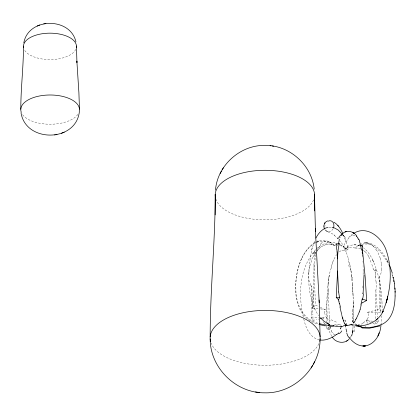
<?xml version="1.0" encoding="UTF-8"?>
<svg xmlns="http://www.w3.org/2000/svg" width="416" height="416" viewBox="0 0 416 416"><rect width="100%" height="100%" fill="white"/><g stroke="black" fill="none" stroke-linecap="round" stroke-linejoin="round"><path stroke-width="0.31" stroke-dasharray="2.08 1.56" d="M314.002 267.795L314.002 267.192M353.319 303.956L353.309 302.552M375.378 321.89L375.367 324.402A35.402 17.425 0.9 0 0 378.321 321.786M379.543 308.75L379.538 307.58M353.038 319.795L352.955 322.811L353.262 300.087M362.934 288.028L362.96 284.513M363.147 270.993L363.121 267.244M375.861 293.764L375.856 294.538M314.002 268.195L313.3 290.529L313.534 307.013L312.603 308.152L313.446 308.173A19.937 9.812 0.9 0 1 314.335 308.214L318.776 308.641M353.319 304.075L353.314 304.543M381.68 267.628L381.644 269.074M363.147 271.424L363.142 272.074M375.856 294.731L375.393 319.348M382.101 311.366C382.33 293.675 379.928 275.538 372.398 259.381L373.682 262.153C371.342 256.776 368.321 251.368 363.506 247.827M311.345 312.9L311.818 286.156L312.894 314.922M363.137 272.506L363.106 275.278M311.345 313.212L311.194 317.309A35.344 17.399 0.9 0 0 312.967 320.367L316.742 319.504M381.202 272.568L379.72 276.5L379.538 307.284M313.045 300.123L313.295 290.675M352.981 322.098L353.007 320.814M313.024 301.085L312.92 303.914A31.507 9.344 -80.1 0 1 312.842 304.798L312.811 305.786M353.033 327.527L353.038 327.475A39.952 33.862 -22.5 0 0 353.038 326.102L353.028 325.556M376.074 281.83L375.492 277.945L376.064 269.708A16.505 8.122 0.9 0 1 373.516 269.703L371.701 263.91M329.077 323.014L329.243 317.179M330.621 326.576L330.616 326.669A5.387 2.309 -83.9 0 0 330.673 328.099L331.261 330.73M352.383 284.414L352.56 278.07M367.156 323.461L367.11 322.442A4.784 3.156 45.3 0 0 366.886 321.636A4.716 3.063 46.1 0 0 366.766 321.339M315.593 252.6A15.688 7.722 0.9 0 1 314.491 251.826L314.116 273.556L315.515 305.141L318.76 306.67M328.099 284.222L328.073 288.818A6.672 2.434 -71.9 0 0 328.198 289.562A3.198 1.17 -71.6 0 0 328.344 289.895M311.194 317.351L318.713 317.699M381.924 315.676L381.098 323.981M308.823 272.662L309.878 265.912M312.671 307.481L312.603 308.152M324.579 311.594L324.626 313.253A7.301 5.824 56.7 0 0 324.901 314.397M328.333 281.57L328.479 280.29M353.158 308.511L352.882 309.473M328.489 280.228L328.754 278.273M352.685 332.067L352.997 330.174L354.219 331.427L352.576 331.583L352.706 330.892M328.806 277.935L328.884 277.404M352.898 330.876L352.373 333.341M328.91 277.264L330.611 268.944M329.295 275.012C326.659 290.784 326.201 306.92 327.766 322.832M315.728 249.683C299.094 267.92 298.012 295.266 303.581 318.167M312.239 247.608C307.33 269.797 305.932 295.818 318.557 315.744M352.986 330.216L352.591 331.536M309.894 265.855L312.062 259.241M352.196 333.616L352.919 330.762M375.856 290.935L376.319 286.915L376.08 281.892M311.516 250.26L314.772 240.391M359.762 245.736C354.936 243.906 346.143 244.738 344.084 250.38A17.155 4.228 87.6 0 1 344.88 250.354M331.224 266.646L331.9 264.373M351.551 275.153C351.634 277.633 351.723 279.952 352.227 282.448M352.305 333.57L350.298 337.636M344.006 245.44L345.571 240.833M343.803 246.121L343.6 246.787A7.098 3.713 68.3 0 1 346.112 248.414C349.066 246.813 352.643 247.01 355.592 248.269M317.226 251.28L320.362 244.52A23.301 15.907 57.1 0 1 320.57 244.228L320.928 243.75M332.566 262.402L332.8 261.747M351.65 335.374L351.816 334.979M330.548 326.565L329.566 329.654L326.477 328.728L326.378 326.035M315.224 242.232C305.214 248.633 299.816 260.057 297.346 271.383A94.588 81.011 14.3 0 0 295.901 289.13C295.656 303.846 303.233 320.086 318.739 323.435M301.574 258.721C292.49 279.916 290.618 317.096 318.526 324.319M313.097 256.968L315.676 252.554M301.751 258.362C304.85 252.273 309.031 246.314 315.13 242.939M367.338 319.041L368.389 317.065A5.304 4.649 -47.2 0 0 367.479 312.25L379.72 312.52A19.932 9.812 0.9 0 1 380.588 312.608L381.051 312.666A35.344 17.399 0.9 0 0 379.538 309.327L376.007 310.196M379.746 276.37L380.806 306.826M317.21 250.567L317.642 250.073M313.102 253.713L313.019 253.209L314.491 251.826M348.582 237.422L352.648 233.99M319.082 248.628L319.509 248.248A13.556 9.963 -37.9 0 1 321.298 246.828M316.498 248.945C321.454 243.963 328.926 241.088 335.889 242.986M318.074 247.551L318.536 247.14M376.064 269.708L374.988 270.582L375.071 271.492M357.458 246.256L357.994 245.825M346.741 250.099L347.984 249.278L348.286 247.811L343.2 234.385M348.15 247.447L344.557 248.908L348.176 247.447M321.318 246.87L321.646 246.657M345.088 248.466L346.112 248.42M359.356 244.863L359.835 244.566M328.39 327.652L330.325 326.534M328.073 327.834L326.498 328.713M347.417 249.824L347.1 249.99M357.765 246.007L359.819 245.086M316.134 241.691C320.85 239.122 326.68 240.022 331.048 242.887A16.364 11.409 57.7 0 1 332.233 243.75L332.431 243.864M316.758 242.2C321.958 239.949 327.683 241.92 332.192 244.738M334.339 245.487L335.353 245.185M367.474 312.291L375.783 310.242M361.405 244.54C373.074 241.244 382.018 252.554 386.958 261.57A68.042 58.271 14.3 0 1 387.577 262.72L388.352 264.259A69.794 59.774 14.3 0 1 388.814 265.236M325.588 244.863L326.414 244.655M322.119 318.23L324.215 317.632L321.422 317.689M318.796 319.046L318.308 319.16M334.282 324.99L337.906 324.319M358.509 324.236L358.155 324.298M352.57 277.976L351.51 278.07M346.736 250.099C342.68 249.59 343.257 243.032 340.028 240.978M313.045 253.209L313.414 253.188M328.983 227.214L332.067 227.323M336.918 244.988L338.083 245.019M355.914 244.806L353.876 244.795M329.306 244.358L330.273 244.41M375.976 321.636L377.296 321.729A19.937 9.812 0.9 0 0 378.175 321.771M372.856 321.303L366.278 320.284M320.362 308.854L325.354 309.66M319.415 339.898C309.712 337.896 305.62 327.376 303.711 318.75M331.651 244.613L331.921 244.676M340.096 245.372L343.6 246.787M368.321 243.272L367.988 243.183A12.48 10.483 -53.2 0 0 365.82 242.871M360.578 248.773L360.417 248.716A12.823 8.575 54.6 0 0 358.883 248.316L358.608 248.284A16.016 10.691 54.3 0 0 357.427 248.206M333.148 245.019L334.308 245.456L334.095 245.263M372.866 323.268L375.258 324.345M320.346 307.346L325.348 309.764A4.784 3.702 60.5 0 0 324.86 310.502A4.55 3.536 59.5 0 0 324.766 310.783A4.659 3.64 58.5 0 0 324.574 311.594M370.755 322.369L366.522 320.429M373.584 269.74L374.988 270.582M340.376 244.66L344.854 247.338M370.594 244.223L370.162 243.994A14.628 12.189 -50 0 0 368.326 243.256M352.544 277.961L351.806 277.363M337.589 244.93L338.005 245.253M338.432 239.023L332.992 234.14L326.825 231.353L325.052 229.939M333.965 234.811L334.708 235.388M372.512 245.534L372.07 245.185A18.049 14.95 -46.2 0 0 370.609 244.197M324.47 323.445L323.601 322.4M365.191 251.794L365.919 252.574A13.686 9.49 56 0 1 367.515 254.665L367.749 255.044M338.374 238.961L337.522 237.999L338.52 239.122M326.867 318.094L326.742 317.928A11.424 8.954 56.8 0 1 325.972 316.711L324.906 314.397M341.968 233.792L343.429 235.83L342.805 234.952M342.93 235.134L343.476 235.893M310.835 285.298L309.348 281.653M376.792 250.588L373.724 246.641A23.176 19.11 -41.4 0 0 372.549 245.492M331.765 336.362L329.737 332.285L328.292 326.737M386.989 260.021C382.231 251.467 374.244 241.041 363.225 243.178A12.886 11.024 -56.7 0 0 361.332 243.771M323.424 322.088L323.393 322.031A5.158 3.952 -23.1 0 1 323.258 321.849M387.587 261.123L388.554 263.047M368.862 256.984L371.613 263.661M313.862 307.486L315.24 310.492M388.82 263.63L389.615 265.382M344.583 238.072L344.734 238.451M380.229 258.128L377.884 252.486A45.854 37.086 -21.5 0 0 376.86 250.552M380.245 258.18L381.477 264.124M348.26 258.419L348.384 258.851M349.274 262.142L349.695 263.926M349.731 264.077L349.934 264.997M349.965 265.153L350.875 270.135M378.316 321.693L378.04 319.982M350.496 267.852L350.984 270.852M350.901 270.291L351.494 274.654M351.005 270.977L351.78 277.311M375.107 271.95L375.144 272.381M308.807 278.054L308.724 276.489A42.552 36.192 -37.4 0 1 308.89 272.657M353.751 320.252L352.841 309.426L352.815 321.854M375.159 272.61L375.196 273.073M352.42 284.939L352.518 286.255M352.326 283.629L352.612 287.659M375.851 290.701L377.78 317.184M352.539 286.608L352.721 289.312M354.032 324.007L354.125 325.447M352.638 288.002L352.799 290.498M375.31 274.752L375.341 275.252M352.747 289.708L353.272 300.544M352.82 290.893L352.924 292.62M375.383 275.917L375.362 275.584M381.966 301.434L382.002 302.032M375.404 276.255L375.43 276.76M352.94 292.932L353.012 294.18M375.466 277.43L375.45 277.092M381.035 312.302L381.051 312.619M353.064 295.209L353.023 294.44M354.151 325.983L354.219 331.427M353.075 295.464L353.111 296.234M362.934 261.513L362.96 262.075M353.194 298.173L353.179 297.726M326.316 324.464L326.3 323.866M363.085 265.689L363.106 266.5M313.955 263.734L313.981 264.992M353.272 300.633L353.309 302.458M312.967 320.367L312.92 316.529M313.986 265.325L314.002 266.791M352.934 324.199L352.95 325.884M329.243 317.169L328.349 289.884L326.763 304.632L326.274 321.958M333.102 228.81A5.658 4.43 -72.8 0 1 325.296 229.445M324.818 227.256A5.658 4.43 -72.8 0 1 325.827 223.434M313.529 306.982A35.402 17.425 0.9 0 1 315.51 305.11M342.737 235.03A12.449 3.354 86.2 0 1 343.434 235.674M343.47 235.414A13.53 3.484 84.1 0 1 344.651 237.432M344.718 236.662A16.942 3.578 80.5 0 1 345.706 239.075M345.894 242.122A14.435 3.765 -57.2 0 1 347.495 240.079M347.74 239.325A13.328 5.2 -61.3 0 1 350.236 236.891M350.511 236.215A13.504 6.224 -66.3 0 1 352.976 235.175M353.08 235.149A17.711 8.533 -70 0 1 355.716 235.659M357.963 245.773A15.579 13.406 -57.1 0 1 359.33 244.811M364.021 242.986A11.679 9.89 -55.2 0 1 365.711 242.866M381.534 264.108A43.03 34.029 -30.2 0 1 381.763 267.613M381.373 269.152A31.07 24.747 -28.6 0 1 380.89 272.568M367.416 319.093A10.514 9.386 -34.9 0 1 364.692 321.766M364.707 321.786A11.918 10.384 -35.6 0 1 362.97 322.847M363.168 323.331A13.525 11.409 -35 0 1 358.498 324.782M357.848 326.066A14.747 10.806 -28.6 0 1 355.758 326.128M353.371 325.837A14.747 10.806 -28.6 0 1 353.205 325.801M380.411 310.96A31.013 3.546 85.2 0 1 380.208 304.725M314.766 251.066A55.442 22.422 -75.9 0 1 316.092 261.378M320.954 243.776A17.55 12.002 56.6 0 1 322.005 242.653L322.228 242.455A13.161 9.022 55.3 0 1 323.773 241.556L324.49 241.332A10.598 7.275 55.5 0 1 329.066 241.92M329.228 241.883A12.969 9.09 58 0 1 330.772 242.694M332.488 243.703A21.642 15.028 57.6 0 1 334.173 245.112M336.362 322.083A13.244 6.063 36.3 0 1 330.73 319.478M330.314 321.027A12.953 9.173 54.3 0 1 327.148 317.866M312.562 306.01A23.743 6.084 -80.9 0 1 312.421 307.653M313.565 253.178A16.416 8.081 0.9 0 1 315.64 253.141M332.306 244.566A20.628 13.962 -35.2 0 1 334.173 245.242M311.813 286.166A3.38 2.922 -18.2 0 1 310.861 285.282M309.244 281.684A31.569 27.362 -29.4 0 1 308.672 278.101M311.86 259.184A42.973 38.121 -24.6 0 1 312.884 256.89M317.59 249.995A16.583 12.672 -37.4 0 1 319.015 248.56M321.625 246.615A11.83 8.455 -37.7 0 1 323.788 245.461M323.898 245.393A11.398 8.003 -37.3 0 1 325.588 244.8M326.425 244.587A13.073 8.991 -36.5 0 1 329.326 244.312M330.309 244.338A16.572 11.305 -36 0 1 331.687 244.556M338.104 324.782A14.342 13.832 -76.6 0 1 334.922 325.832M325.894 324.594A11.409 8.892 -26.4 0 1 324.423 323.487M323.019 319.29A5.158 3.952 -23.1 0 1 324.017 317.528M355.566 248.201A21.05 14.248 56.5 0 1 357.209 248.082M360.584 248.898A10.806 7.228 54.5 0 1 360.802 248.981M363.433 250.458A10.806 7.228 54.5 0 1 365.118 251.904M367.853 254.982A18.231 12.62 56 0 1 368.971 256.942M366.257 320.46A4.992 3.13 47.1 0 1 366.725 321.339M365.856 326.076A10.941 7.379 44.4 0 1 365.352 326.487M353.876 324.449A7.337 6.36 33.6 0 1 353.579 324.522M352.945 330.044A9.532 2.236 88.7 0 1 352.862 330.684M355.498 247.889A19.115 16.754 -58.1 0 1 357.36 246.116M344.989 250.572A13.536 3.063 81.5 0 1 346.122 251.878M346.164 252.517A12.314 2.366 77.7 0 1 347.344 255.273M347.422 255.741A13.567 2.418 76.9 0 1 348.171 258.019M348.338 258.996A15.699 2.86 77 0 1 348.592 259.886M348.176 260.52A20.036 3.926 77.2 0 1 349.097 264.233M348.785 265.158A30.95 9.428 77.6 0 1 349.289 267.696M353.574 305.141A34.055 7.244 81.3 0 1 353.532 306.81M353.174 305.963A19.146 3.827 81.9 0 1 353.075 308.261M352.7 332.119A14.778 3.682 88.1 0 1 352.388 333.367M352.404 334.22A18.704 4.441 89 0 1 351.884 335.504M351.645 335.348A20.472 4.316 -88.4 0 1 350.496 337.184M328.182 284.138A37.84 13.572 -72.2 0 1 328.422 281.492M330.985 268.856A35.688 13.946 -71.9 0 1 331.568 266.661M332.051 264.41A26.229 11.466 -71.6 0 1 332.701 262.465M332.925 261.742A21.029 9.589 -71.6 0 1 333.965 259.189M334.152 259.09A16.531 7.816 -71.8 0 1 336.596 254.613M339.279 251.883A13.494 7.431 -76.5 0 1 341.973 250.474M342.025 250.463A15.158 8.835 -84.6 0 1 344.079 250.292M341.245 325.484A7.68 6.51 -14.1 0 1 341 325.39M340.974 325.073A7.899 5.382 24.3 0 1 338.92 324.444M334.922 334.641A16.286 6.651 -86.1 0 1 334.292 334.474A16.323 6.666 -86.1 0 1 333.913 334.292A16.084 6.568 -86.1 0 1 332.639 333.169M332.462 332.92A14.461 5.954 -85.5 0 1 331.729 331.708M331.724 331.718A12.132 5.065 -84.8 0 1 331.287 330.678M352.96 327.569A29.78 25.251 -22.3 0 1 352.622 330.886M329.274 329.633A28.163 21.793 44.5 0 1 328.895 326.565M338.832 324.688A7.644 5.855 26.5 0 1 338.047 324.314M318.843 343.689A55.006 27.42 -0.1 0 1 264.462 365.258A55.006 27.42 -0.1 0 1 211.151 343.174M313.576 199.898A49.676 24.762 -0.1 0 1 263.832 219.809A49.676 24.762 -0.1 0 1 215.826 198.999M77.844 114.405A29.338 14.622 0 0 1 49.811 124.238A29.338 14.622 0 0 1 22.214 114.135M75.754 49.39A26.494 13.208 0 0 1 50.612 59.571A26.494 13.208 0 0 1 24.508 50.04M317.346 241.982L315.754 242.476L318.542 241.634L317.346 241.982M365.716 242.897L367.905 242.965L365.716 242.897M327.564 231.66L326.825 231.353L327.564 231.66M387.8 261.529L386.781 259.631L387.8 261.529"/><path stroke-width="0.62" d="M215.166 214.906L215.249 194.204C215.233 241.821 210.148 289.281 210.168 336.903M20.8 109.273C20.79 88.166 23.494 67.163 23.483 46.062M364.01 275.194L363.126 292.838M395.106 295.979C394.909 306.197 392.772 318.578 382.912 323.908C374.27 327.829 363.891 329.103 355.004 325.166M362.924 293.025L362.913 293.441M337.574 270.998L336.263 297.502L339.628 297.19A33.025 28.007 -22 0 1 338.712 291.99M362.903 293.8L362.913 293.514M320.102 338.785C320.33 368.134 293.68 393.858 264.43 392.818C235.721 393.068 210.038 367.687 210.168 338.905M360.974 245.461L362.648 245.924L362.57 249.964M360.994 304.954L361.005 304.845A5.486 1.706 -71 0 0 361.026 303.753L361.02 303.758M338.504 243.958L339.383 239.164M79.347 111.857C75.837 142.444 25.548 142.922 21.003 112.668M215.467 190.154C217.417 165.194 240.568 144.596 265.528 145.408C289.682 145.252 311.714 165.058 314.2 189.093M380.978 324.891C380.141 342.493 363.116 354.458 350.048 338.51M23.79 42.994C28.122 17.384 70.304 16.708 75.936 41.876M383.172 311.163L382.288 312.775C390.676 293.826 393.047 271.128 386.495 251.238C382.663 238.108 367.167 224.656 353.59 233.438M386.313 302.656L386.256 302.91L387.098 299.468M340.704 328.219L340.501 328.957M362.222 298.875L361.291 302.874M339.882 237.572L340.064 237.11M377.827 336.066L379.148 332.8M356.47 318.167L356.652 317.814A15.408 4.176 -71.3 0 0 357.625 315.801A15.34 4.181 -71.3 0 0 357.999 314.985A15.054 4.16 -71.4 0 0 359.247 311.901M383.131 311.236C378.586 321.001 367.567 326.638 356.99 325.681M315.884 238.056C318.417 233.204 322.431 228.467 328.047 227.349M220.137 173.498L221.364 171.335M222.16 169.905L223.33 167.84M311.152 367.973L312.447 365.69M313.331 364.109L314.688 361.712M324.62 223.231L323.716 226.148L324.402 228.998M355.805 319.363L355.228 320.304M339.622 297.201L338.634 299.77L336.383 297.627M324.792 222.981L326.316 221.53L327.746 220.88M324.558 223.324L324.875 222.862M339.284 243.729L339.186 243.849A15.491 7.623 0.9 0 0 338.806 244.4M349.658 338.452C345.368 344.302 335.93 343.236 332.316 337.152M341.614 234.64C345.467 229.377 353.657 230.854 356.808 236.09M376.064 320.081L377.707 318.651M341.307 235.186L341.526 235.04A13.759 3.702 86.5 0 1 341.786 234.931M346.476 341.12L347.272 340.621M335.816 335.031C331.412 338.031 326.243 340.506 320.788 340.122M362.69 302.609L366.382 300.622M362.534 302.702L361.301 303.404M336.752 334.292L336.201 334.521A16.177 6.609 -86.4 0 1 335.889 334.615M39.728 24.981L37.201 26.042M61.469 133.307L64.267 132.132M345.114 231.962L346.258 231.546M362.05 246.106L362.648 245.924M379.735 325.988L369.455 328.214L362.019 327.98M321.36 318.427L320.544 318.63M43.763 23.832L44.569 23.696M56.108 134.727L57.002 134.576M45.313 23.566L45.921 23.468M54.616 134.982L55.286 134.867M333.762 325.676L333.403 325.728M343.174 326.31L337.823 326.628L332.644 325.723M336.877 250.182L336.008 243.937L339.378 243.615L338.723 246.329A52.619 45.25 -16.4 0 0 338.458 247.666C336.404 262.376 338 277.259 338.588 292.006M332.254 325.27L326.061 325.203L319.514 323.695M255.455 391.94L259.386 392.501M272.288 146L273.624 146.198M270.078 145.694L271.019 145.834M332.067 227.323L333.206 227.516M325.27 325.9L319.582 324.626M334.152 227.822L338.125 229.96L342.493 234.51M326.924 323.232L329.727 324.667L324.277 321.443L320.164 317.684M333.918 222.196C338.291 224.801 341.006 229.382 342.992 233.927M352.836 232.461L354.307 233.464M338.369 226.08L337.823 225.436M357.864 238.118L358.644 239.496M359.31 240.942L360.849 245.591M389.615 265.382L392.304 273.078M343.673 320.824L343.522 320.372M392.049 273.863L392.179 274.316M342.862 318.24L342.696 317.647M392.439 275.226L392.683 276.13M392.917 277.046L393.136 277.966M340.163 307.507L339.981 306.691M393.349 277.264L394.524 283.774M339.435 304.164L339.352 303.763M339.357 303.784L339.362 303.805A14.456 1.981 77.1 0 1 338.983 301.683M345.431 327.023L345.228 325.931M338.936 301.621L338.738 300.461M361.79 249.319L362.003 250.671M362.18 252.034L362.404 254.056M336.939 250.796L337.116 252.704M362.56 255.731L362.596 256.157M337.147 253.053L337.516 258.903M394.982 288.044L395.19 292.224M362.648 251.914L365.196 277.217L366.636 300.513A35.37 17.41 0.9 0 0 362.159 299.109L362.159 299.161M320.107 336.783L319.228 302.744L315.302 228.722L315.442 231.306L314.527 195.905L314.668 210.896L314.527 194.095M319.082 299.967L319.228 302.744M79.461 109.21L78.9 92.664L76.866 61.121L76.939 62.499L76.456 46.004M328.245 221.151A5.658 4.43 -72.8 0 1 332.914 222.248A5.658 4.43 -72.8 0 1 333.434 228.082M360.511 245.471A44.08 34.377 43.7 0 1 361.343 249.283M360.989 245.544A14.966 7.368 0.9 0 1 361.062 246.22M363.366 293.93A33.717 26.042 43 0 1 362.617 299.021M338.754 237.817A31.049 10.988 74.6 0 1 339.388 236.397M339.815 236.184A20.207 6.058 81 0 1 340.974 234.941M341.052 235.342A15.896 4.337 85.3 0 1 341.302 235.134M338.645 300.284A9.594 1.31 77.2 0 1 338.536 299.567M336.008 243.937A15.694 7.727 0.9 0 1 336.528 244.228M362.58 251.898A73.642 55.255 47.9 0 1 362.508 249.948M356.278 236.132A22.615 10.894 -73.4 0 1 356.964 236.803M357.25 237.11A27.872 13.291 -74.7 0 1 357.911 238.02M358.795 239.19A37.835 17.404 -77.3 0 1 359.471 240.583M361.135 304.824A9.937 3.084 -71 0 1 360.157 309.228M360.199 309.218A13.842 4.035 -71.4 0 1 359.31 311.943M356.476 318.224A15.522 4.196 -71.3 0 1 355.805 319.42M355.186 320.871A16.25 4.259 -70.9 0 1 353.688 322.832M353.704 322.655A16.973 3.957 -68.8 0 1 353.33 323.071M352.232 325.468A17.384 3.76 -67.2 0 1 351.64 324.158M353.532 322.717A11.279 0.759 -43.6 0 1 354.151 322.052M350.906 324.6A7.275 6.219 -15.6 0 1 349.934 325.021M352.804 324.542A7.8 6.848 36.8 0 1 350.938 324.464M393.697 280.582A95.701 81.962 14.3 0 1 393.9 281.663M394.264 283.842A95.701 81.962 14.3 0 1 394.883 289.198M395.018 291.268A95.701 81.962 14.3 0 1 395.096 295.974M333.398 326.18A13.9 12.022 -41.3 0 1 328.848 325.931M328.905 325.754A12.75 10.176 -30.1 0 1 328.5 325.66M362.159 327.304A12.49 8.455 46.1 0 1 361.624 327.314M361.587 326.81A13.348 9.407 54.5 0 1 355.326 323.976M349.892 324.901A7.218 6.282 -15.1 0 1 346.741 325.348M346.71 325.421A6.734 5.153 -43.5 0 1 345.228 325.78M345.186 325.614A7.322 5.73 -10.6 0 1 343.424 325.702M345.66 321.422A30.888 4.217 72.4 0 1 344.947 320.154M346.003 325.057A25.579 3.89 81.4 0 1 345.207 323.986M345.233 324.579A21.31 3.276 82 0 1 344.479 323.248M344.412 323.154A18.996 2.714 80.8 0 1 343.699 321.386M343.58 321.11A18.236 2.293 79.5 0 1 342.893 318.973M342.794 318.88A18.772 1.908 78.3 0 1 341.812 315.323M341.77 314.668A20.108 1.539 77.5 0 1 340.07 307.585M340.293 306.608A18.559 1.638 77.4 0 1 339.841 304.538M349.643 337.558A19.157 4.072 -89 0 1 349.294 337.563M349.133 337.511A18.512 3.916 88.8 0 1 348.488 336.991M348.343 336.788A19.12 3.89 87 0 1 347.641 335.504M347.558 335.27A21.247 4.046 85.6 0 1 346.778 333.07M346.814 332.02A25.314 4.524 84.7 0 1 346.034 328.895M346.944 325.66A30.217 5.897 85.5 0 1 346.575 323.596M341.13 326.425A10.712 7.452 59.9 0 1 340.792 328.281M341.817 330.871A16.817 9.792 72.7 0 1 338.983 333.71M338.624 332.81A16.838 7.285 89.4 0 1 338.244 333.237M338.26 333.362A16.432 6.921 -89 0 1 336.757 334.422M210.662 341.728A55.006 27.42 -0.1 0 1 264.826 310.424A55.006 27.42 -0.1 0 1 319.691 341.281M215.394 197.241A49.676 24.762 -0.1 0 1 265.346 170.29A49.676 24.762 -0.1 0 1 314.288 197.569M21.263 112.252A29.338 14.622 0 0 1 49.374 94.999A29.338 14.622 0 0 1 79.227 111.472M23.551 47.419A26.494 13.208 0 0 1 50.175 33.166A26.494 13.208 0 0 1 76.346 47.596M387.743 296.452L387.02 299.811L387.743 296.452M364.494 346.013L362.856 346.013L365.503 346.018L364.494 346.013"/></g></svg>
